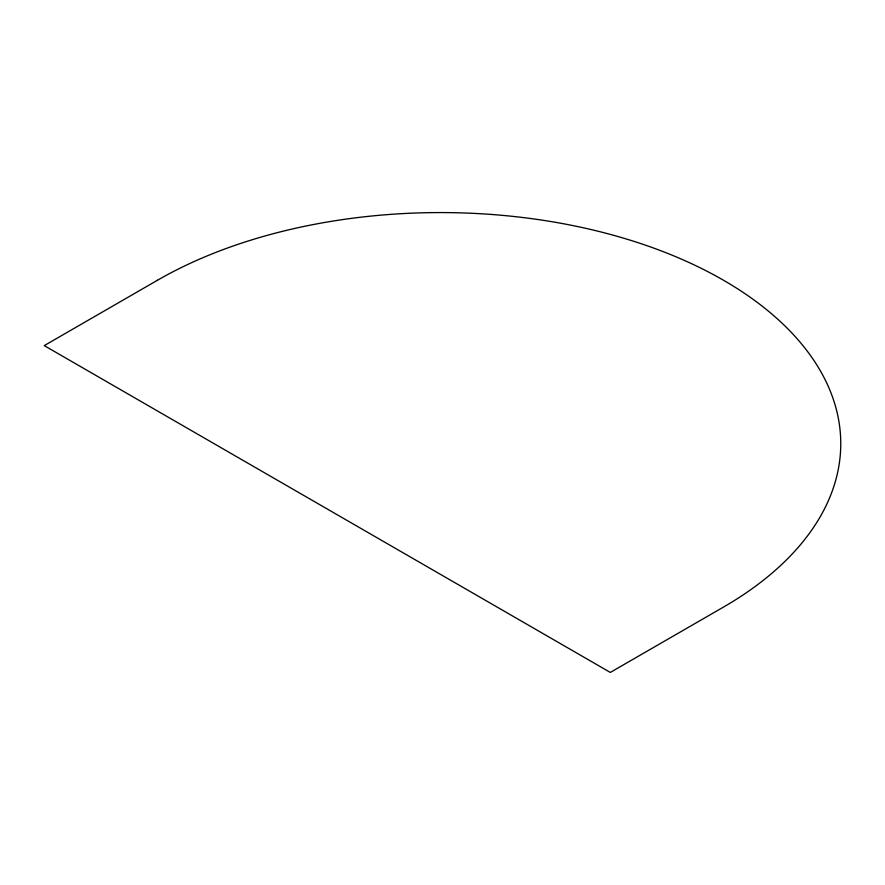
<?xml version="1.0" encoding="UTF-8"?>
<svg xmlns="http://www.w3.org/2000/svg" width="885" height="885" viewBox="0 0 885 885"><rect width="100%" height="100%" fill="white"/><g stroke="black" fill="none" stroke-linecap="round" stroke-linejoin="round"><path stroke-width="1.33" d="M157.464 280.257L44.25 345.615L610.307 672.423L723.521 607.066A400.263 231.085 0 0 0 723.521 280.257A400.263 231.085 0 0 0 157.464 280.257"/></g></svg>
